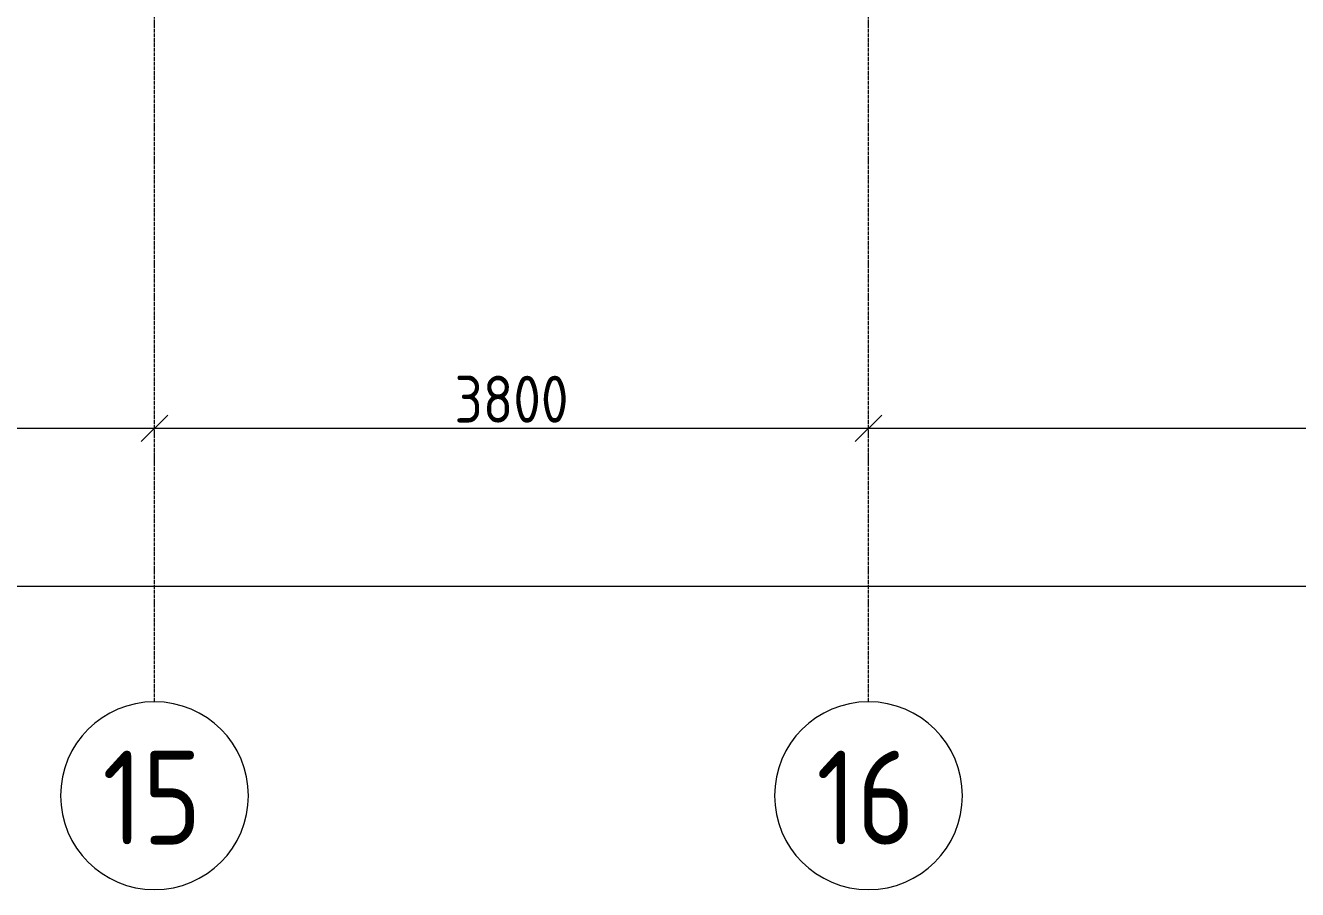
# Model space of a CAD drawing. Header units: millimetres. Extents: x -60946 to 138510, y -262288 to 24501.
# Drawn here: x 45113 to 51884, y -11974 to -7371 of the extents above; entities that cross this region are included whole.
import ezdxf

# ---------------------------------------------------------------- set-up
doc = ezdxf.new("R2010")
doc.units = ezdxf.units.MM
doc.linetypes.add('ADSK_Линия сетки', pattern=[25, 20, -2.5, 0, -2.5])
doc.layers.add('Оси', color=7, linetype='Continuous', lineweight=9)
doc.layers.add('Размеры', color=7, linetype='Continuous', lineweight=9)
doc.styles.add('GOST Common', font='', dxfattribs={"width": 0.9, "height": 500})
doc.styles.add('GOST Common_2', font='', dxfattribs={"width": 0.9, "height": 250})
doc.styles.get('GOST Common').set_extended_font_data('GOST Common')
doc.styles.get('GOST Common_2').set_extended_font_data('GOST Common')
doc.dimstyles.new('ADSK_Основной_2_5_мм', dxfattribs={"dimscale": 304.8, "dimtxt": 251.428749, "dimasz": 0.463911, "dimexe": 0.492126, "dimexo": 0.984252, "dimgap": 0.098425, "dimtad": 1, "dimrnd": 0.01, "dimdsep": 46, "dimtxsty": 'GOST Common_2', "dimblk1": 'OBLIQUE', "dimblk2": 'OBLIQUE', "dimsah": 1, "dimcen": 0.09, "dimdle": 0.492126, "dimazin": 2, "dimtfac": 1, "dimtdec": 4, "dimtix": 1, "dimtmove": 0, "dimatfit": 3, "dimfxl": 1, "dimtvp": 1, "dimtolj": 1, "dimtzin": 0, "dimlwd": 20, "dimlwe": 20, "dimarcsym": 2})

# ---------------------------------------------------------------- blocks, each defined once
blk = doc.blocks.new('Ось сетки - Круг_Ø10 мм-8259-Кладочный план подвала')
at = {"layer": 'Оси', "lineweight": 20}
for start, end in [(360, 180), (180, 360)]:
    blk.add_arc((0, 0), 5, start, end, dxfattribs=at)
blk = doc.blocks.new('_Oblique')
at = {"color": 0, "linetype": 'ByBlock', "lineweight": -2}
blk.add_line((-0.5, -0.5), (0.5, 0.5), dxfattribs=at)
blk = doc.blocks.new('DIMBLOCK14-Кладочный план подвала')
at = {"layer": 'Defpoints', "color": 0, "transparency": 16777216}
for p in [(42000, -9417.3), (45800, -9417.3), (45800, -9517.3)]:
    blk.add_point(p, dxfattribs=at)
at = {"layer": 'Размеры', "color": 0, "lineweight": 20, "transparency": 16777216}
for p, q in [((41850, -9517.3), (45950, -9517.3)), ((42000, -9717.3), (42000, -9667.3)), ((45800, -9717.3), (45800, -9667.3))]:
    blk.add_line(p, q, dxfattribs=at)
at = {"layer": 'Размеры', "color": 0, "lineweight": 20, "transparency": 16777216, "xscale": 141.4, "yscale": 141.4, "zscale": 141.4, "rotation": 180}
blk.add_blockref('_Oblique', (42000, -9517.3), dxfattribs=at)
at = {"layer": 'Размеры', "color": 0, "lineweight": 20, "transparency": 16777216, "xscale": 141.4, "yscale": 141.4, "zscale": 141.4}
blk.add_blockref('_Oblique', (45800, -9517.3), dxfattribs=at)
at = {"layer": 'Размеры', "color": 0, "lineweight": 9, "transparency": 16777216, "insert": (43900, -9362.3), "char_height": 250, "width": 756.843, "attachment_point": 5, "style": 'GOST Common_2'}
blk.add_mtext('\\A1;3800', dxfattribs=at)
blk = doc.blocks.new('DIMBLOCK15-Кладочный план подвала')
at = {"layer": 'Defpoints', "color": 0, "transparency": 16777216}
for p in [(45800, -9417.3), (49600, -9417.3), (49600, -9517.3)]:
    blk.add_point(p, dxfattribs=at)
at = {"layer": 'Размеры', "color": 0, "lineweight": 20, "transparency": 16777216}
for p, q in [((45650, -9517.3), (49750, -9517.3)), ((45800, -9717.3), (45800, -9667.3)), ((49600, -9717.3), (49600, -9667.3))]:
    blk.add_line(p, q, dxfattribs=at)
at = {"layer": 'Размеры', "color": 0, "lineweight": 20, "transparency": 16777216, "xscale": 141.4, "yscale": 141.4, "zscale": 141.4, "rotation": 180}
blk.add_blockref('_Oblique', (45800, -9517.3), dxfattribs=at)
at = {"layer": 'Размеры', "color": 0, "lineweight": 20, "transparency": 16777216, "xscale": 141.4, "yscale": 141.4, "zscale": 141.4}
blk.add_blockref('_Oblique', (49600, -9517.3), dxfattribs=at)
at = {"layer": 'Размеры', "color": 0, "lineweight": 9, "transparency": 16777216, "insert": (47700, -9362.3), "char_height": 250, "width": 756.843, "attachment_point": 5, "style": 'GOST Common_2'}
blk.add_mtext('\\A1;3800', dxfattribs=at)
blk = doc.blocks.new('DIMBLOCK16-Кладочный план подвала')
at = {"layer": 'Defpoints', "color": 0, "transparency": 16777216}
for p in [(49600, -9417.3), (55600, -9417.3), (55600, -9517.3)]:
    blk.add_point(p, dxfattribs=at)
at = {"layer": 'Размеры', "color": 0, "lineweight": 20, "transparency": 16777216}
for p, q in [((49450, -9517.3), (55750, -9517.3)), ((49600, -9717.3), (49600, -9667.3)), ((55600, -9717.3), (55600, -9667.3))]:
    blk.add_line(p, q, dxfattribs=at)
at = {"layer": 'Размеры', "color": 0, "lineweight": 20, "transparency": 16777216, "xscale": 141.4, "yscale": 141.4, "zscale": 141.4, "rotation": 180}
blk.add_blockref('_Oblique', (49600, -9517.3), dxfattribs=at)
at = {"layer": 'Размеры', "color": 0, "lineweight": 20, "transparency": 16777216, "xscale": 141.4, "yscale": 141.4, "zscale": 141.4}
blk.add_blockref('_Oblique', (55600, -9517.3), dxfattribs=at)
at = {"layer": 'Размеры', "color": 0, "lineweight": 9, "transparency": 16777216, "insert": (52600, -9362.3), "char_height": 250, "width": 756.843, "attachment_point": 5, "style": 'GOST Common_2'}
blk.add_mtext('\\A1;6000', dxfattribs=at)
blk = doc.blocks.new('DIMBLOCK25-Кладочный план подвала')
at = {"layer": 'Defpoints', "color": 0, "transparency": 16777216}
for p in [(-19600, -10257.3), (61600, -10257.3), (61600, -10357.3)]:
    blk.add_point(p, dxfattribs=at)
at = {"layer": 'Размеры', "color": 0, "lineweight": 20, "transparency": 16777216}
for p, q in [((-19750, -10357.3), (61750, -10357.3)), ((-19600, -10557.3), (-19600, -10507.3)), ((61600, -10557.3), (61600, -10507.3))]:
    blk.add_line(p, q, dxfattribs=at)
at = {"layer": 'Размеры', "color": 0, "lineweight": 20, "transparency": 16777216, "xscale": 141.4, "yscale": 141.4, "zscale": 141.4, "rotation": 180}
blk.add_blockref('_Oblique', (-19600, -10357.3), dxfattribs=at)
at = {"layer": 'Размеры', "color": 0, "lineweight": 20, "transparency": 16777216, "xscale": 141.4, "yscale": 141.4, "zscale": 141.4}
blk.add_blockref('_Oblique', (61600, -10357.3), dxfattribs=at)
at = {"layer": 'Размеры', "color": 0, "lineweight": 9, "transparency": 16777216, "insert": (21000, -10202.3), "char_height": 250, "width": 889.802, "attachment_point": 5, "style": 'GOST Common_2'}
blk.add_mtext('\\A1;81200', dxfattribs=at)

msp = doc.modelspace()

# ---------------------------------------------------------------- linework, layer by layer
at = {"layer": 'Оси', "linetype": 'ADSK_Линия сетки', "lineweight": 5}
for p, q in [((45800, -10973.8823), (45800, 10027.4451)), ((49600, -10973.8823), (49600, 10027.4451))]:
    msp.add_line(p, q, dxfattribs=at)

# ---------------------------------------------------------------- block references
at = {"layer": 'Оси', "lineweight": 20, "xscale": 99.99999999999993, "yscale": 99.99999999999993, "zscale": 99.99999999999993}
for p in [(45800, -11473.8823), (49600, -11473.8823)]:
    msp.add_blockref('Ось сетки - Круг_Ø10 мм-8259-Кладочный план подвала', p, dxfattribs=at)

# ---------------------------------------------------------------- texts
at = {"layer": 'Оси', "char_height": 500, "width": 671.012437, "attachment_point": 1, "style": 'GOST Common'}
for s, insert in [('15', (45522.4193, -11234.0156)), ('16', (49322.4193, -11234.0156))]:
    msp.add_mtext(s, dxfattribs=dict(at, insert=insert))

# ---------------------------------------------------------------- dimensions: what is measured, and where the dimension line sits
at = {"layer": 'Размеры', "lineweight": 9}
for base, p1, p2, override, picture, middle in [((45800, -9517.2545), (42000, -9417.2696), (45800, -9417.2696), {"dimpost": '<>', "dimfxl": 3800}, 'DIMBLOCK14-Кладочный план подвала', (43900, -9362.2545)), ((49600, -9517.2545), (45800, -9417.2696), (49600, -9417.2696), {"dimpost": '<>', "dimfxl": 3800}, 'DIMBLOCK15-Кладочный план подвала', (47700, -9362.2545)), ((55600, -9517.2545), (49600, -9417.2696), (55600, -9417.2696), {"dimpost": '<>', "dimfxl": 6000}, 'DIMBLOCK16-Кладочный план подвала', (52600, -9362.2545)), ((61600, -10357.2545), (-19600, -10257.2696), (61600, -10257.2696), {"dimpost": '<>', "dimfxl": 81200}, 'DIMBLOCK25-Кладочный план подвала', (21000, -10202.2545))]:
    dim = msp.add_linear_dim(base=base, p1=p1, p2=p2, dimstyle='ADSK_Основной_2_5_мм', override=override, dxfattribs=at)
    dim.commit()
    dim.dimension.update_dxf_attribs({"geometry": picture, "text_midpoint": middle})

doc.saveas('drawing.dxf')
